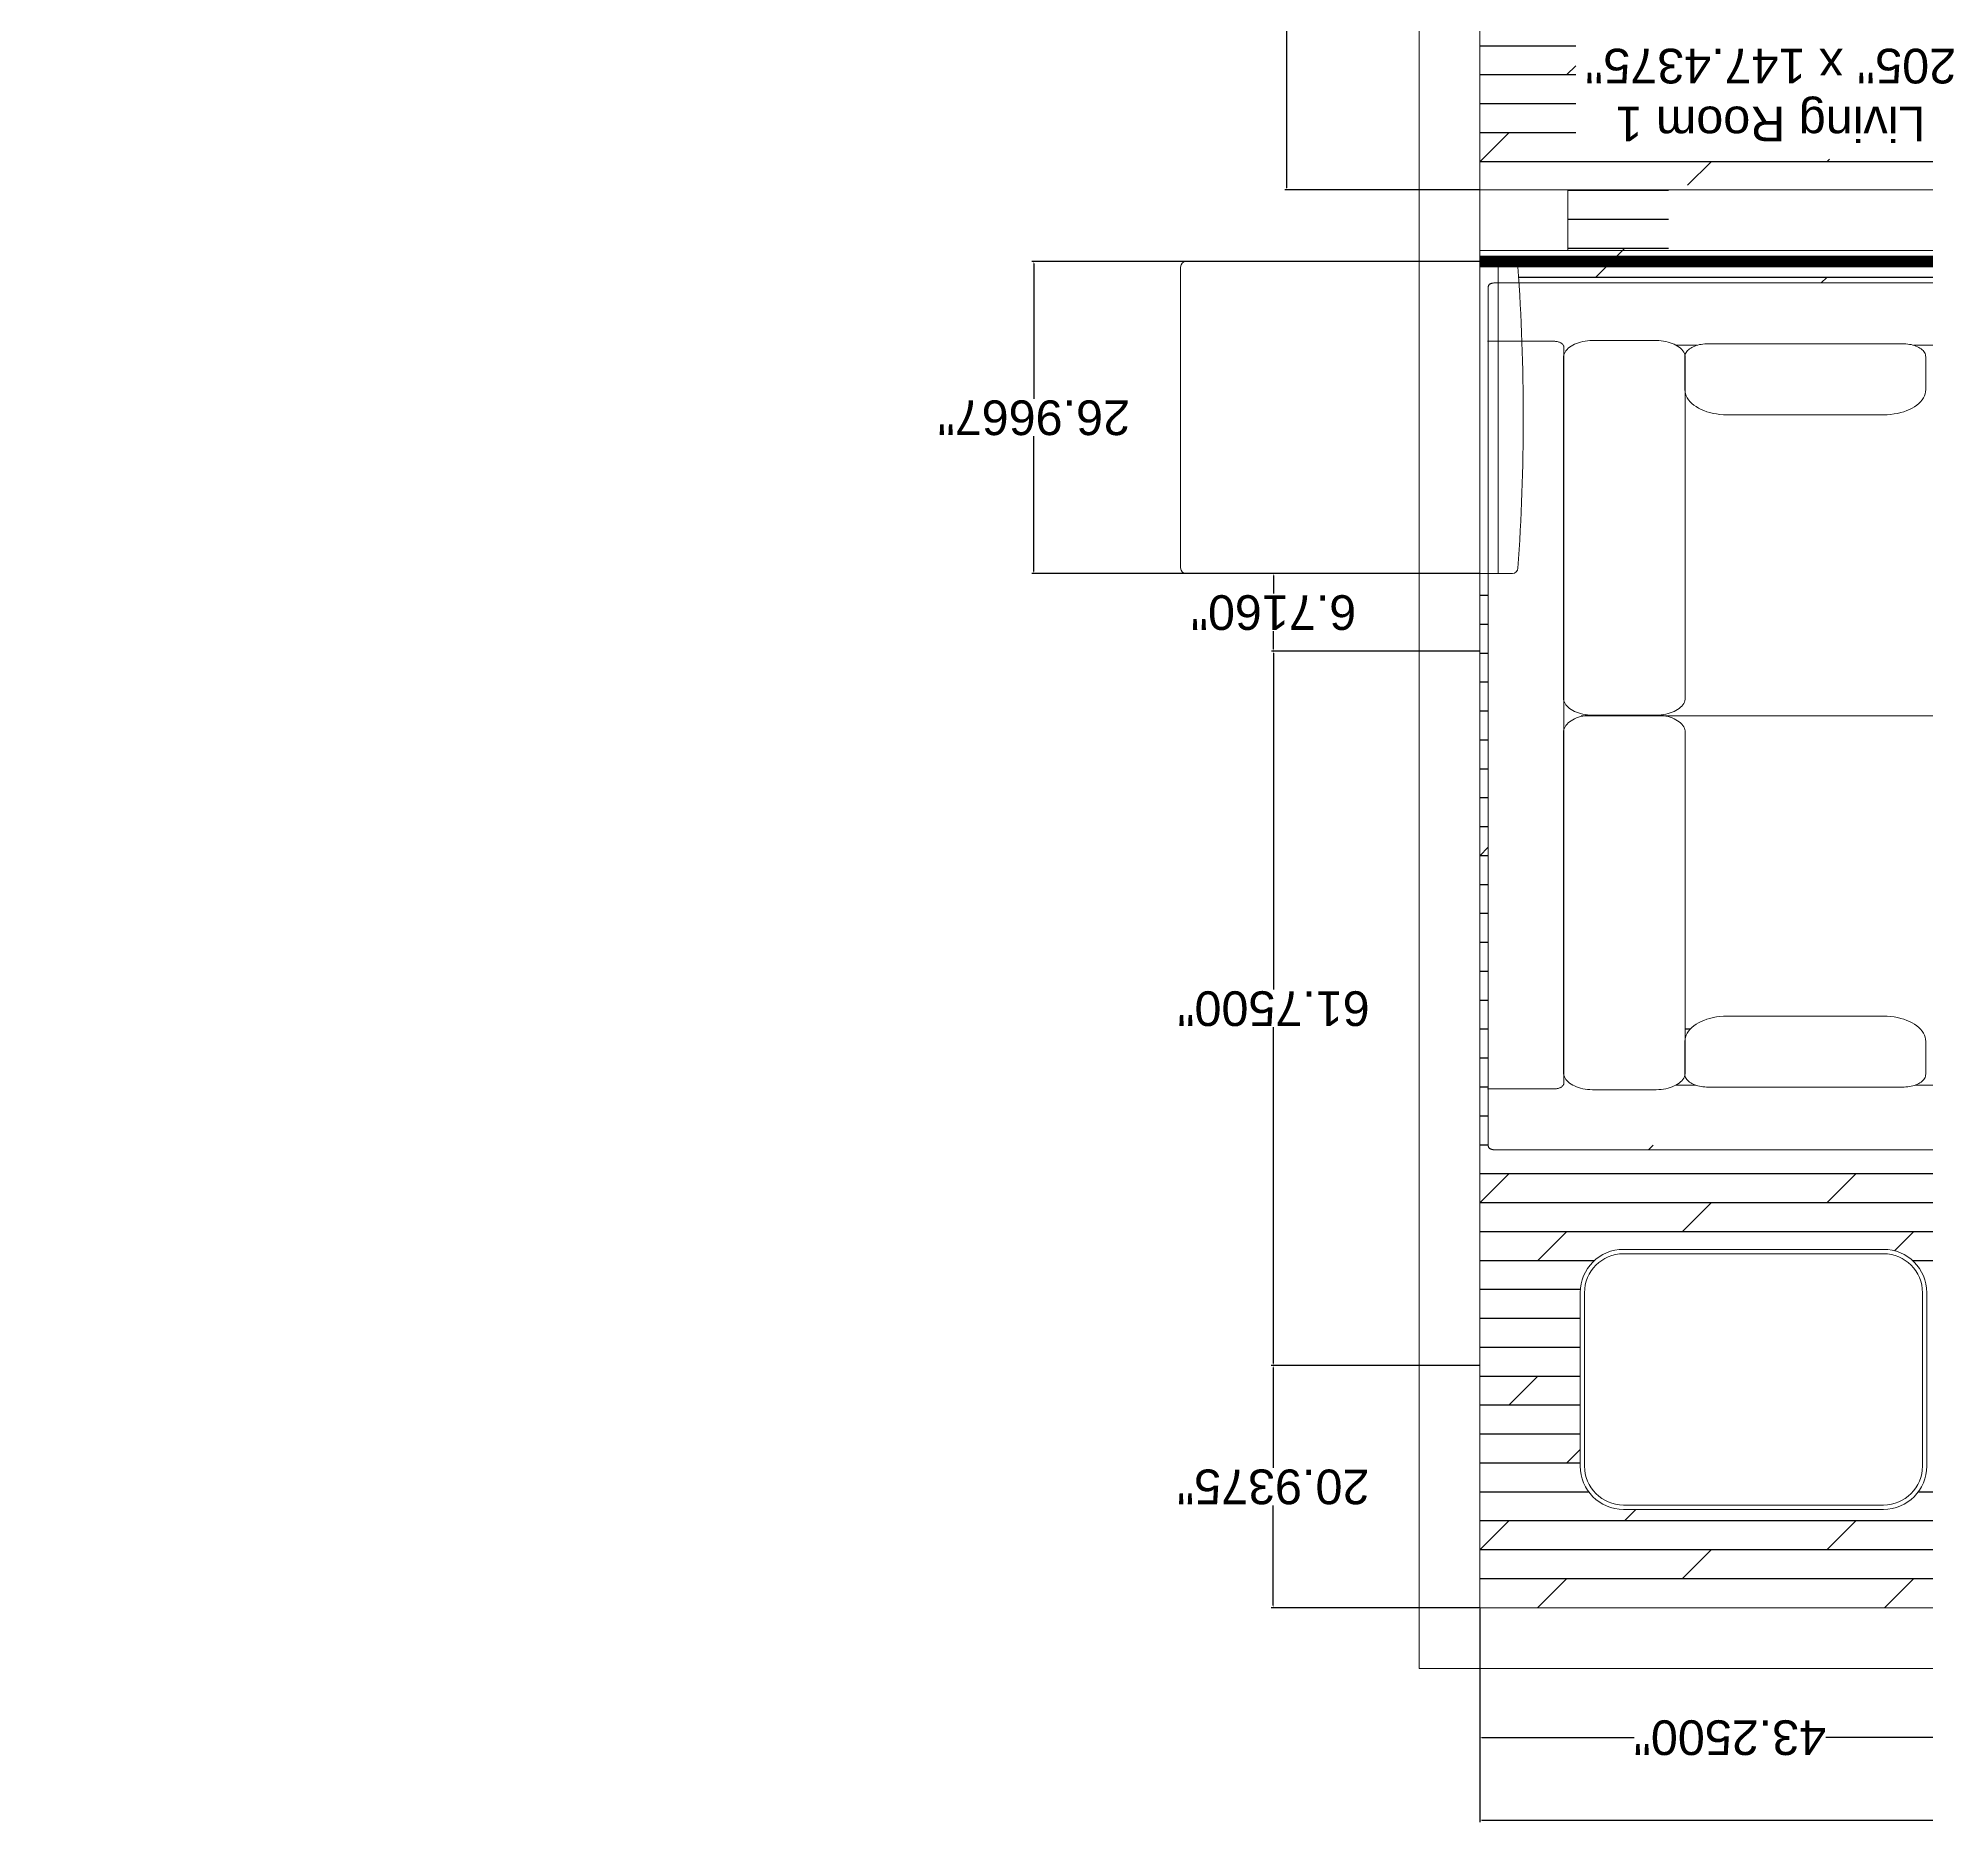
# Model space of a CAD drawing. Header units: inches. Extents: x -813 to 82, y -70 to 268.
# Drawn here: x -303.5 to -140.3, y -44.4 to 111.3 of the extents above; entities that cross this region are included whole.
import ezdxf

# ---------------------------------------------------------------- set-up
doc = ezdxf.new("R2010")
doc.units = ezdxf.units.IN
doc.header["$MEASUREMENT"] = 0
doc.layers.get('Defpoints').update_dxf_attribs({"color": 6})
for name, color, linetype, lineweight in [('Furniture', 4, 'Continuous', 0), ('Partition Wall', 6, 'Continuous', 0), ('Text', 30, 'Continuous', 0), ('Windows', 2, 'Continuous', 0)]:
    doc.layers.add(name, color=color, linetype=linetype, lineweight=lineweight)
doc.layers.add('Hatch 01_UC', color=7, linetype='Continuous')
doc.layers.add('S-DIM', color=7, linetype='Continuous')
doc.layers.add('Layak Architect', color=1, linetype='Continuous', lineweight=5, true_color=0xff0000)
doc.layers.add('Section Line', color=8, linetype='Continuous', plot=False)
doc.layers.add('Walls', color=3, linetype='Continuous', plot=False)
doc.styles.get("Standard").update_dxf_attribs({"font": 'arial.ttf'})
doc.dimstyles.get("Standard").update_dxf_attribs({"dimtxt": 0.18, "dimasz": 0.18, "dimexe": 0.18, "dimexo": 0.0625, "dimgap": 0.09, "dimtad": 0, "dimtih": 1, "dimtoh": 1, "dimdec": 4, "dimzin": 1, "dimdsep": 46, "dimtxsty": 'Standard', "dimcen": 0.09, "dimadec": 0, "dimazin": 0, "dimtfac": 1, "dimtdec": 4, "dimtofl": 0, "dimtmove": 0, "dimatfit": 3, "dimfxl": 1, "dimtolj": 1, "dimtzin": 0, "dimarcsym": 0})

# ---------------------------------------------------------------- blocks, each defined once
blk = doc.blocks.new('*D197')
at = {"layer": 'Defpoints', "color": 0, "lineweight": 0, "transparency": 16777216}
for p in [(-178.87, -24.46), (26.13, -24.46), (-178.87, -42.82)]:
    blk.add_point(p, dxfattribs=at)
at = {"layer": 'S-DIM', "color": 0, "lineweight": -2, "transparency": 16777216}
for p, q in [((-178.87, -24.52), (-178.87, -43)), ((26.13, -24.52), (26.13, -43)), ((-178.69, -42.82), (-85.78, -42.82)), ((25.95, -42.82), (-66.96, -42.82))]:
    blk.add_line(p, q, dxfattribs=at)
at = {"layer": 'S-DIM', "color": 0, "lineweight": 0, "transparency": 16777216}
for points in [[(-178.69, -42.85), (-178.69, -42.79), (-178.87, -42.82)], [(25.95, -42.85), (25.95, -42.79), (26.13, -42.82)]]:
    blk.add_solid(points, dxfattribs=at)
at = {"layer": 'S-DIM', "color": 0, "lineweight": 5, "transparency": 16777216, "insert": (-76.37, -42.82), "char_height": 0.18, "width": 4.3945, "attachment_point": 5, "rotation": 180}
blk.add_mtext('\\A1;{\\H16.66667x;205.0000"}', dxfattribs=at)
blk = doc.blocks.new('*D203')
at = {"layer": 'Defpoints', "color": 0, "lineweight": 0, "transparency": 16777216}
for p in [(-178.87, -24.46), (-135.62, -24.46), (-135.62, -35.67)]:
    blk.add_point(p, dxfattribs=at)
at = {"layer": 'S-DIM', "color": 0, "lineweight": -2, "transparency": 16777216}
for p, q in [((-178.87, -24.52), (-178.87, -35.85)), ((-135.62, -24.52), (-135.62, -35.85)), ((-178.69, -35.67), (-165.53, -35.67)), ((-135.8, -35.67), (-148.96, -35.67))]:
    blk.add_line(p, q, dxfattribs=at)
at = {"layer": 'S-DIM', "color": 0, "lineweight": 0, "transparency": 16777216}
for points in [[(-178.69, -35.7), (-178.69, -35.64), (-178.87, -35.67)], [(-135.8, -35.7), (-135.8, -35.64), (-135.62, -35.67)]]:
    blk.add_solid(points, dxfattribs=at)
at = {"layer": 'S-DIM', "color": 0, "lineweight": 5, "transparency": 16777216, "insert": (-157.25, -35.67), "char_height": 0.18, "attachment_point": 5, "rotation": 180}
blk.add_mtext('\\A1;{\\H16.66667x;43.2500"}', dxfattribs=at)
blk = doc.blocks.new('*D205')
at = {"layer": 'Defpoints', "color": 0, "lineweight": 0, "transparency": 16777216}
for p in [(-196.73, -3.52), (-178.87, -3.52), (-178.87, -24.46)]:
    blk.add_point(p, dxfattribs=at)
at = {"layer": 'S-DIM', "color": 0, "lineweight": -2, "transparency": 16777216}
for p, q in [((-178.93, -3.52), (-196.91, -3.52)), ((-196.73, -3.7), (-196.73, -12.37)), ((-196.73, -24.28), (-196.73, -15.61)), ((-178.93, -24.46), (-196.91, -24.46))]:
    blk.add_line(p, q, dxfattribs=at)
at = {"layer": 'S-DIM', "color": 0, "lineweight": 0, "transparency": 16777216}
for points in [[(-196.7, -3.7), (-196.76, -3.7), (-196.73, -3.52)], [(-196.7, -24.28), (-196.76, -24.28), (-196.73, -24.46)]]:
    blk.add_solid(points, dxfattribs=at)
at = {"layer": 'S-DIM', "color": 0, "lineweight": 5, "transparency": 16777216, "insert": (-196.73, -13.99), "char_height": 0.18, "attachment_point": 5, "rotation": 180}
blk.add_mtext('\\A1;{\\H16.66667x;20.9375"}', dxfattribs=at)
blk = doc.blocks.new('*D206')
at = {"layer": 'Defpoints', "color": 0, "lineweight": 0, "transparency": 16777216}
for p in [(-196.7, 58.23), (-178.87, 58.23), (-178.87, -3.52)]:
    blk.add_point(p, dxfattribs=at)
at = {"layer": 'S-DIM', "color": 0, "lineweight": -2, "transparency": 16777216}
for p, q in [((-178.93, 58.23), (-196.88, 58.23)), ((-196.7, 58.05), (-196.7, 28.97)), ((-196.7, -3.34), (-196.7, 25.73)), ((-178.93, -3.52), (-196.88, -3.52))]:
    blk.add_line(p, q, dxfattribs=at)
at = {"layer": 'S-DIM', "color": 0, "lineweight": 0, "transparency": 16777216}
for points in [[(-196.67, 58.05), (-196.73, 58.05), (-196.7, 58.23)], [(-196.67, -3.34), (-196.73, -3.34), (-196.7, -3.52)]]:
    blk.add_solid(points, dxfattribs=at)
at = {"layer": 'S-DIM', "color": 0, "lineweight": 5, "transparency": 16777216, "insert": (-196.7, 27.35), "char_height": 0.18, "attachment_point": 5, "rotation": 180}
blk.add_mtext('\\A1;{\\H16.66667x;61.7500"}', dxfattribs=at)
blk = doc.blocks.new('*D207')
at = {"layer": 'Defpoints', "color": 0, "lineweight": 0, "transparency": 16777216}
for p in [(-196.7, 64.94), (-178.87, 64.94), (-178.87, 58.23)]:
    blk.add_point(p, dxfattribs=at)
at = {"layer": 'S-DIM', "color": 0, "lineweight": -2, "transparency": 16777216}
for p, q in [((-178.93, 64.94), (-196.88, 64.94)), ((-196.7, 64.76), (-196.7, 63.21)), ((-196.7, 58.41), (-196.7, 59.96)), ((-178.93, 58.23), (-196.88, 58.23))]:
    blk.add_line(p, q, dxfattribs=at)
at = {"layer": 'S-DIM', "color": 0, "lineweight": 0, "transparency": 16777216}
for points in [[(-196.67, 64.76), (-196.73, 64.76), (-196.7, 64.94)], [(-196.67, 58.41), (-196.73, 58.41), (-196.7, 58.23)]]:
    blk.add_solid(points, dxfattribs=at)
at = {"layer": 'S-DIM', "color": 0, "lineweight": 5, "transparency": 16777216, "insert": (-196.7, 61.59), "char_height": 0.18, "attachment_point": 5, "rotation": 180}
blk.add_mtext('\\A1;{\\H16.66667x;6.7160"}', dxfattribs=at)
blk = doc.blocks.new('*D208')
at = {"layer": 'Defpoints', "color": 0, "lineweight": 0, "transparency": 16777216}
for p in [(-217.42, 91.91), (-178.87, 91.91), (-178.87, 64.94)]:
    blk.add_point(p, dxfattribs=at)
at = {"layer": 'S-DIM', "color": 0, "lineweight": -2, "transparency": 16777216}
for p, q in [((-178.93, 91.91), (-217.6, 91.91)), ((-217.42, 91.73), (-217.42, 80.05)), ((-217.42, 65.12), (-217.42, 76.81)), ((-178.93, 64.94), (-217.6, 64.94))]:
    blk.add_line(p, q, dxfattribs=at)
at = {"layer": 'S-DIM', "color": 0, "lineweight": 0, "transparency": 16777216}
for points in [[(-217.39, 91.73), (-217.45, 91.73), (-217.42, 91.91)], [(-217.39, 65.12), (-217.45, 65.12), (-217.42, 64.94)]]:
    blk.add_solid(points, dxfattribs=at)
at = {"layer": 'S-DIM', "color": 0, "lineweight": 5, "transparency": 16777216, "insert": (-217.42, 78.43), "char_height": 0.18, "attachment_point": 5, "rotation": 180}
blk.add_mtext('\\A1;{\\H16.66667x;26.9667"}', dxfattribs=at)
blk = doc.blocks.new('*D211')
at = {"layer": 'Defpoints', "color": 0, "lineweight": 0, "transparency": 16777216}
for p in [(-195.55, 135.54), (-178.87, 135.54), (-178.87, 98.1)]:
    blk.add_point(p, dxfattribs=at)
at = {"layer": 'S-DIM', "color": 0, "lineweight": -2, "transparency": 16777216}
for p, q in [((-178.93, 135.54), (-195.73, 135.54)), ((-195.55, 135.36), (-195.55, 118.44)), ((-195.55, 98.28), (-195.55, 115.2)), ((-178.93, 98.1), (-195.73, 98.1))]:
    blk.add_line(p, q, dxfattribs=at)
at = {"layer": 'S-DIM', "color": 0, "lineweight": 0, "transparency": 16777216}
for points in [[(-195.52, 135.36), (-195.58, 135.36), (-195.55, 135.54)], [(-195.52, 98.28), (-195.58, 98.28), (-195.55, 98.1)]]:
    blk.add_solid(points, dxfattribs=at)
at = {"layer": 'S-DIM', "color": 0, "lineweight": 5, "transparency": 16777216, "insert": (-195.55, 116.82), "char_height": 0.18, "attachment_point": 5, "rotation": 180}
blk.add_mtext('\\A1;{\\H16.66667x;37.4375"}', dxfattribs=at)

msp = doc.modelspace()

# ---------------------------------------------------------------- linework, layer by layer
at = {"layer": 'Furniture', "lineweight": 5}
for points in [[(-177.61908, 90.05876), (-177.66323, 90.05763), (-177.70635, 90.05429), (-177.74833, 90.04886), (-177.78897, 90.04139), (-177.82814, 90.03202), (-177.86567, 90.02082), (-177.9014, 90.0079), (-177.93518, 89.99333), (-177.96685, 89.97723), (-177.99625, 89.95967), (-178.02323, 89.94076), (-178.04762, 89.92059), (-178.06928, 89.89925), (-178.08803, 89.87685), (-178.10372, 89.85346), (-178.11621, 89.8292), (-178.12532, 89.80414), (-178.1309, 89.77838), (-178.1328, 89.75202)], [(-131.34321, 90.05876), (-177.61908, 90.05876)], [(-178.1328, 89.75202), (-178.1328, 15.43634)], [(-172.45629, 85.01754), (-178.20437, 85.01754)], [(-171.60138, 84.50709), (-171.60451, 84.55108), (-171.61374, 84.59405), (-171.62881, 84.63582), (-171.64946, 84.67626), (-171.67544, 84.71522), (-171.70651, 84.75252), (-171.74239, 84.78803), (-171.78284, 84.82157), (-171.82761, 84.85302), (-171.87643, 84.8822), (-171.92905, 84.90896), (-171.98522, 84.93315), (-172.04468, 84.95462), (-172.10718, 84.9732), (-172.17246, 84.98876), (-172.24026, 85.00112), (-172.31034, 85.01014), (-172.38243, 85.01567), (-172.45629, 85.01754)], [(-169.12605, 85.0824), (-169.34283, 85.0769), (-169.55449, 85.06067), (-169.76028, 85.0342), (-169.95943, 84.9979), (-170.1512, 84.95225), (-170.33484, 84.89769), (-170.50957, 84.83466), (-170.67467, 84.76362), (-170.82937, 84.68504), (-170.97291, 84.59933), (-171.10454, 84.50696), (-171.22351, 84.40839), (-171.32907, 84.30405), (-171.42045, 84.19442), (-171.49692, 84.07991), (-171.5577, 83.961), (-171.60205, 83.83814), (-171.62922, 83.71175), (-171.63843, 83.58232)], [(-163.61441, 85.0824), (-169.12605, 85.0824)], [(-161.10203, 83.58232), (-161.11124, 83.71175), (-161.13841, 83.83814), (-161.18276, 83.961), (-161.24354, 84.07991), (-161.32001, 84.19442), (-161.41139, 84.30405), (-161.51694, 84.40839), (-161.63592, 84.50696), (-161.76755, 84.59933), (-161.91109, 84.68504), (-162.06578, 84.76362), (-162.23088, 84.83466), (-162.40562, 84.89769), (-162.58926, 84.95225), (-162.78103, 84.9979), (-162.98018, 85.0342), (-163.18597, 85.06067), (-163.39763, 85.0769), (-163.61441, 85.0824)], [(-171.63843, 83.58232), (-171.63843, 54.20184)], [(-171.63843, 83.58232), (-171.63843, 83.58232)], [(-171.60138, 20.89643), (-171.60138, 84.50709)], [(-160.08608, 84.67343), (-161.89561, 84.67343)], [(-161.13781, 83.66702), (-161.1309, 83.7637), (-161.11057, 83.85812), (-161.07737, 83.94994), (-161.03187, 84.03881), (-160.97466, 84.1244), (-160.90627, 84.20637), (-160.82729, 84.28438), (-160.73827, 84.3581), (-160.6398, 84.42718), (-160.53242, 84.4913), (-160.41672, 84.55008), (-160.29326, 84.60323), (-160.16259, 84.65039), (-160.02531, 84.69123), (-159.88196, 84.72539), (-159.73311, 84.75256), (-159.57933, 84.77238), (-159.4212, 84.78452), (-159.25927, 84.78864)], [(-161.13781, 80.84464), (-161.13781, 83.66702)], [(-161.10203, 54.20184), (-161.10203, 83.58232)], [(-159.25927, 84.78864), (-142.19783, 84.78864)], [(-142.19783, 84.78864), (-142.03589, 84.78452), (-141.87775, 84.77238), (-141.72398, 84.75256), (-141.57513, 84.72539), (-141.43178, 84.69123), (-141.29449, 84.65039), (-141.16383, 84.60323), (-141.04037, 84.55008), (-140.92467, 84.4913), (-140.8173, 84.42718), (-140.71883, 84.3581), (-140.62981, 84.28438), (-140.55083, 84.20637), (-140.48244, 84.1244), (-140.42521, 84.03881), (-140.37972, 83.94994), (-140.34653, 83.85812), (-140.32619, 83.7637), (-140.31929, 83.66702)], [(-131.44289, 84.67343), (-141.37101, 84.67343)], [(-140.31929, 83.66702), (-140.31929, 80.84464)], [(-140.31929, 83.66702), (-140.31929, 83.66702)], [(-157.48297, 78.66243), (-157.79822, 78.67044), (-158.10606, 78.69407), (-158.40535, 78.73263), (-158.69503, 78.78548), (-158.97398, 78.85194), (-159.2411, 78.93137), (-159.49531, 79.02312), (-159.73549, 79.12652), (-159.96056, 79.24091), (-160.1694, 79.36564), (-160.36092, 79.50004), (-160.53403, 79.64345), (-160.68762, 79.79524), (-160.8206, 79.95472), (-160.93187, 80.12124), (-161.02032, 80.29416), (-161.08485, 80.47281), (-161.12438, 80.65652), (-161.13781, 80.84464)], [(-140.31929, 80.84464), (-140.33271, 80.65641), (-140.37228, 80.47262), (-140.43685, 80.29391), (-140.52536, 80.12094), (-140.63669, 79.9544), (-140.76973, 79.7949), (-140.92339, 79.64312), (-141.09656, 79.49972), (-141.28814, 79.36534), (-141.49704, 79.24064), (-141.72213, 79.12629), (-141.96235, 79.02293), (-142.21656, 78.93122), (-142.48367, 78.85182), (-142.76257, 78.78539), (-143.05217, 78.73258), (-143.35136, 78.69405), (-143.65905, 78.67044), (-143.97413, 78.66243)], [(-143.97413, 78.66243), (-157.48297, 78.66243)], [(-171.63843, 54.20184), (-171.62922, 54.07241), (-171.60205, 53.94603), (-171.5577, 53.82316), (-171.49692, 53.70425), (-171.42045, 53.58975), (-171.32907, 53.4801), (-171.22351, 53.37578), (-171.10454, 53.2772), (-170.97291, 53.18483), (-170.82937, 53.09913), (-170.67467, 53.02054), (-170.50957, 52.9495), (-170.33484, 52.88648), (-170.1512, 52.83191), (-169.95943, 52.78626), (-169.76028, 52.74996), (-169.55449, 52.72349), (-169.34283, 52.70727), (-169.12605, 52.70176)], [(-163.61441, 52.70176), (-163.39763, 52.70727), (-163.18597, 52.72349), (-162.98018, 52.74996), (-162.78103, 52.78626), (-162.58926, 52.83191), (-162.40562, 52.88648), (-162.23088, 52.9495), (-162.06578, 53.02054), (-161.91109, 53.09913), (-161.76755, 53.18483), (-161.63592, 53.2772), (-161.51694, 53.37578), (-161.41139, 53.4801), (-161.32001, 53.58975), (-161.24354, 53.70425), (-161.18276, 53.82316), (-161.13841, 53.94603), (-161.11124, 54.07241), (-161.10203, 54.20184)], [(-169.12605, 52.70253), (-169.34283, 52.69702), (-169.55449, 52.6808), (-169.76028, 52.65432), (-169.95943, 52.61802), (-170.1512, 52.57238), (-170.33484, 52.51781), (-170.50957, 52.45479), (-170.67467, 52.38375), (-170.82937, 52.30516), (-170.97291, 52.21946), (-171.10454, 52.12708), (-171.22351, 52.02851), (-171.32907, 51.92417), (-171.42045, 51.81454), (-171.49692, 51.70004), (-171.5577, 51.58113), (-171.60205, 51.45826), (-171.62922, 51.33188), (-171.63843, 51.20244)], [(-131.44289, 52.63767), (-170.09855, 52.63767)], [(-163.61441, 52.70253), (-169.12605, 52.70253)], [(-169.12605, 52.70176), (-163.61441, 52.70176)], [(-161.10203, 51.20244), (-161.11124, 51.33188), (-161.13841, 51.45826), (-161.18276, 51.58113), (-161.24354, 51.70004), (-161.32001, 51.81454), (-161.41139, 51.92417), (-161.51694, 52.02851), (-161.63592, 52.12708), (-161.76755, 52.21946), (-161.91109, 52.30516), (-162.06578, 52.38375), (-162.23088, 52.45479), (-162.40562, 52.51781), (-162.58926, 52.57238), (-162.78103, 52.61802), (-162.98018, 52.65432), (-163.18597, 52.6808), (-163.39763, 52.69702), (-163.61441, 52.70253)], [(-171.63843, 51.20244), (-171.63843, 21.82197)], [(-171.63843, 51.20244), (-171.63843, 51.20244)], [(-161.10203, 21.82197), (-161.10203, 51.20244)], [(-161.13781, 24.49479), (-161.12438, 24.68302), (-161.08482, 24.86682), (-161.02023, 25.04553), (-160.93173, 25.21848), (-160.82041, 25.38503), (-160.68737, 25.54454), (-160.53371, 25.69631), (-160.36053, 25.83971), (-160.16894, 25.9741), (-159.96006, 26.09879), (-159.73495, 26.21314), (-159.49475, 26.3165), (-159.24054, 26.40821), (-158.97343, 26.4876), (-158.69453, 26.55404), (-158.40493, 26.60685), (-158.10573, 26.64538), (-157.79804, 26.66898), (-157.48297, 26.677)], [(-157.48297, 26.677), (-143.97413, 26.677)], [(-143.97413, 26.677), (-143.65887, 26.66898), (-143.35104, 26.64537), (-143.05173, 26.6068), (-142.76207, 26.55395), (-142.48311, 26.48748), (-142.21598, 26.40806), (-141.96179, 26.3163), (-141.72159, 26.21291), (-141.49653, 26.09852), (-141.2877, 25.9738), (-141.09617, 25.83939), (-140.92307, 25.69598), (-140.76947, 25.54419), (-140.63649, 25.38471), (-140.52523, 25.21818), (-140.43678, 25.04526), (-140.37223, 24.86663), (-140.3327, 24.68291), (-140.31929, 24.49479)], [(-161.13781, 21.67241), (-161.13781, 24.49479)], [(-140.31929, 24.49479), (-140.31929, 21.67241)], [(-171.63843, 21.82197), (-171.62922, 21.69254), (-171.60205, 21.56615), (-171.5577, 21.4433), (-171.49692, 21.32438), (-171.42045, 21.20988), (-171.32907, 21.10024), (-171.22351, 20.9959), (-171.10454, 20.89733), (-170.97291, 20.80497), (-170.82937, 20.71925), (-170.67467, 20.64066), (-170.50957, 20.56962), (-170.33484, 20.5066), (-170.1512, 20.45204), (-169.95943, 20.40639), (-169.76028, 20.37009), (-169.55449, 20.34362), (-169.34283, 20.32739), (-169.12605, 20.32188)], [(-163.61441, 20.32188), (-163.39763, 20.32739), (-163.18597, 20.34362), (-162.98018, 20.37009), (-162.78103, 20.40639), (-162.58926, 20.45204), (-162.40562, 20.5066), (-162.23088, 20.56962), (-162.06578, 20.64066), (-161.91109, 20.71925), (-161.76755, 20.80497), (-161.63592, 20.89733), (-161.51694, 20.9959), (-161.41139, 21.10024), (-161.32001, 21.20988), (-161.24354, 21.32438), (-161.18276, 21.4433), (-161.13841, 21.56615), (-161.11124, 21.69254), (-161.10203, 21.82197)], [(-161.13781, 21.67241), (-161.13781, 21.67241)], [(-159.25927, 20.55078), (-159.4212, 20.55491), (-159.57933, 20.56706), (-159.73311, 20.58688), (-159.88196, 20.61404), (-160.02531, 20.6482), (-160.16259, 20.68904), (-160.29326, 20.7362), (-160.41672, 20.78934), (-160.53242, 20.84814), (-160.6398, 20.91225), (-160.73827, 20.98133), (-160.82729, 21.05505), (-160.90627, 21.13306), (-160.97466, 21.21503), (-161.03187, 21.30063), (-161.07737, 21.3895), (-161.11057, 21.48131), (-161.1309, 21.57573), (-161.13781, 21.67241)], [(-140.31929, 21.67241), (-140.32619, 21.57573), (-140.34653, 21.48131), (-140.37972, 21.3895), (-140.42521, 21.30063), (-140.48244, 21.21503), (-140.55083, 21.13306), (-140.62981, 21.05505), (-140.71883, 20.98133), (-140.8173, 20.91225), (-140.92467, 20.84814), (-141.04037, 20.78934), (-141.16383, 20.7362), (-141.29449, 20.68904), (-141.43178, 20.6482), (-141.57513, 20.61404), (-141.72398, 20.58688), (-141.87775, 20.56706), (-142.03589, 20.55491), (-142.19783, 20.55078)], [(-178.20437, 20.38598), (-172.45629, 20.38598)], [(-172.45629, 20.38598), (-172.38261, 20.38785), (-172.31066, 20.39336), (-172.24069, 20.40236), (-172.17296, 20.41469), (-172.10772, 20.43021), (-172.04525, 20.44875), (-171.98577, 20.47018), (-171.92959, 20.49434), (-171.87693, 20.52106), (-171.82806, 20.55021), (-171.78324, 20.58162), (-171.74273, 20.61516), (-171.70677, 20.65066), (-171.67565, 20.68798), (-171.64959, 20.72696), (-171.62888, 20.76744), (-171.61377, 20.80929), (-171.60452, 20.85233), (-171.60138, 20.89643)], [(-169.12605, 20.32188), (-163.61441, 20.32188)], [(-161.93011, 20.71102), (-160.19342, 20.71102)], [(-142.19783, 20.55078), (-159.25927, 20.55078)], [(-141.23172, 20.71102), (-131.44289, 20.71102)], [(-178.1328, 15.43634), (-178.1309, 15.40997), (-178.12532, 15.38422), (-178.11621, 15.35916), (-178.10372, 15.33489), (-178.08803, 15.31151), (-178.06928, 15.2891), (-178.04762, 15.26776), (-178.02323, 15.24759), (-177.99625, 15.22869), (-177.96685, 15.21113), (-177.93518, 15.19502), (-177.9014, 15.18046), (-177.86567, 15.16752), (-177.82814, 15.15633), (-177.78897, 15.14696), (-177.74833, 15.1395), (-177.70635, 15.13407), (-177.66323, 15.13073), (-177.61908, 15.1296)], [(-177.61908, 15.1296), (-131.34321, 15.1296)]]:
    msp.add_lwpolyline(points, dxfattribs=at)
at = {"layer": 'Furniture', "color": 4, "lineweight": 5, "ltscale": 0.03}
for points in [[(-140.22512, 2.77271), (-140.22512, -12.2115, -0.414213562), (-143.97118, -15.95756), (-166.4475, -15.95756, -0.414213562), (-170.19355, -12.2115), (-170.19355, 2.77271, -0.414213562), (-166.4475, 6.51877), (-143.97118, 6.51877, -0.414213562)], [(-140.59973, 2.77271), (-140.59973, -12.2115, -0.414213562), (-143.97118, -15.58295), (-166.4475, -15.58295, -0.414213562), (-169.81895, -12.2115), (-169.81895, 2.77271, -0.414213562), (-166.4475, 6.14416), (-143.97118, 6.14416, -0.414213562)]]:
    msp.add_lwpolyline(points, format="xyb", close=True, dxfattribs=at)
at = {"layer": 'Hatch 01_UC', "color": 44, "linetype": 'Continuous', "transparency": 33554636}
for p, q in [((-170.57823, 110.54026), (-178.87002, 110.54026)), ((-170.57823, 108.04026), (-178.87002, 108.04026)), ((-170.57823, 108.83205), (-171.37002, 108.04026)), ((-170.57823, 105.54026), (-178.87002, 105.54026)), ((-170.57823, 103.04026), (-178.87002, 103.04026)), ((-176.37002, 103.04026), (-178.87002, 100.54026)), ((-128.93566, 100.54026), (-178.87002, 100.54026)), ((-158.87002, 100.54026), (-160.90526, 98.50502)), ((-148.63561, 100.77467), (-148.87002, 100.54026)), ((-162.57079, 98.04026), (-171.24502, 98.04026)), ((-162.57079, 95.54026), (-171.24502, 95.54026)), ((-162.57079, 93.04026), (-171.24502, 93.04026)), ((-166.37002, 93.04026), (-168.87002, 90.54026)), ((-128.19958, 90.54026), (-175.50959, 90.54026)), ((-148.87002, 90.54026), (-149.35152, 90.05876)), ((-178.1328, 63.04026), (-178.87002, 63.04026)), ((-178.1328, 60.54026), (-178.87002, 60.54026)), ((-178.87002, 60.54026), (-178.87002, 60.54026)), ((-178.1328, 58.04026), (-178.87002, 58.04026)), ((-178.1328, 55.54026), (-178.87002, 55.54026)), ((-178.1328, 53.04026), (-178.87002, 53.04026)), ((-178.1328, 50.54026), (-178.87002, 50.54026)), ((-178.1328, 48.04026), (-178.87002, 48.04026)), ((-178.1328, 45.54026), (-178.87002, 45.54026)), ((-178.1328, 43.04026), (-178.87002, 43.04026)), ((-178.1328, 41.27748), (-178.87002, 40.54026)), ((-178.1328, 40.54026), (-178.87002, 40.54026)), ((-178.1328, 38.04026), (-178.87002, 38.04026)), ((-178.1328, 35.54026), (-178.87002, 35.54026)), ((-178.1328, 33.04026), (-178.87002, 33.04026)), ((-178.1328, 30.54026), (-178.87002, 30.54026)), ((-178.1328, 28.04026), (-178.87002, 28.04026)), ((-178.1328, 25.54026), (-178.87002, 25.54026)), ((-160.69169, 25.54026), (-161.10203, 25.54026)), ((-178.1328, 23.04026), (-178.87002, 23.04026)), ((-178.1328, 20.54026), (-178.87002, 20.54026)), ((-158.85949, 20.55078), (-158.87002, 20.54026)), ((-178.1328, 18.04026), (-178.87002, 18.04026)), ((-178.1328, 15.54026), (-178.87002, 15.54026)), ((-163.87002, 15.54026), (-164.28067, 15.1296)), ((-117.02341, 13.04026), (-178.87002, 13.04026)), ((-176.37002, 13.04026), (-178.87002, 10.54026)), ((-146.37002, 13.04026), (-148.87002, 10.54026)), ((-117.02341, 10.54026), (-178.87002, 10.54026)), ((-158.87002, 10.54026), (-161.37002, 8.04026)), ((-117.02341, 8.04026), (-178.87002, 8.04026)), ((-171.37002, 8.04026), (-173.87002, 5.54026)), ((-141.37002, 8.04026), (-143.01547, 6.3948)), ((-168.97209, 5.54026), (-178.87002, 5.54026)), ((-117.02341, 5.54026), (-141.44658, 5.54026)), ((-170.18399, 3.04026), (-178.87002, 3.04026)), ((-170.19355, 0.54026), (-178.87002, 0.54026)), ((-170.19355, -1.95974), (-178.87002, -1.95974)), ((-170.19355, -4.45974), (-178.87002, -4.45974)), ((-173.87002, -4.45974), (-176.37002, -6.95974)), ((-170.19355, -6.95974), (-178.87002, -6.95974)), ((-170.19355, -9.45974), (-178.87002, -9.45974)), ((-170.19355, -10.78327), (-171.37002, -11.95974)), ((-170.19355, -11.95974), (-178.87002, -11.95974)), ((-169.44389, -14.45974), (-178.87002, -14.45974)), ((-117.02341, -14.45974), (-140.97478, -14.45974)), ((-165.36784, -15.95756), (-166.37002, -16.95974)), ((-117.02341, -16.95974), (-178.87002, -16.95974)), ((-176.37002, -16.95974), (-178.87002, -19.45974)), ((-146.37002, -16.95974), (-148.87002, -19.45974)), ((-117.02341, -19.45974), (-178.87002, -19.45974)), ((-158.87002, -19.45974), (-161.37002, -21.95974)), ((26.12998, -21.95974), (-178.87002, -21.95974)), ((-171.37002, -21.95974), (-173.87002, -24.45974)), ((-141.37002, -21.95974), (-143.87002, -24.45974)), ((-153.87002, -24.45974), (-153.87002, -24.45974))]:
    msp.add_line(p, q, dxfattribs=at)
at = {"layer": 'Layak Architect', "color": 161, "lineweight": 5}
for p, q in [((-204.73446, 65.42531), (-204.73446, 91.42894)), ((-204.25291, 91.91049), (-176.05244, 91.91049)), ((-177.28618, 91.91049), (-177.28618, 64.94376)), ((-176.05111, 64.94376), (-204.25291, 64.94376))]:
    msp.add_line(p, q, dxfattribs=at)
for centre, radius, start, end in [((-204.25291, 91.42894), 0.48155, 90, 180), ((-176.05244, 91.42894), 0.48155, 3.6090871, 90), ((-361.25975, 78.41767), 186.14532, 355.98834, 4.0175077), ((-204.25291, 65.42531), 0.48155, 180, 270), ((-176.05111, 65.42531), 0.48155, 270, 356.3962212)]:
    msp.add_arc(centre, radius, start, end, dxfattribs=at)
at = {"layer": 'Partition Wall', "lineweight": 5}
for p, q in [((-178.87002, 98.10276), (-171.24502, 98.10276)), ((-178.87002, 92.85276), (-178.87002, 98.10276)), ((-171.24502, 98.10276), (-171.24502, 92.85276)), ((18.50498, 98.10276), (-171.24502, 98.10276)), ((-171.24502, 92.85276), (-178.87002, 92.85276)), ((18.50498, 92.85276), (-171.24502, 92.85276))]:
    msp.add_line(p, q, dxfattribs=at)
at = {"layer": 'Section Line', "lineweight": 5, "ltscale": 5, "const_width": 1}
msp.add_lwpolyline([(-178.87002, 91.91049), (26.12998, 91.91049)], dxfattribs=at)
at = {"layer": 'Walls', "lineweight": 5}
for points in [[(-178.87002, -29.70974), (26.12998, -29.70974), (31.37998, -29.70974), (31.37998, -24.45974), (31.37998, 245.54026), (31.37998, 250.79026), (26.12998, 250.79026), (-178.87002, 250.79026), (-184.12002, 250.79026), (-184.12002, 245.54026), (-184.12002, -24.45974), (-184.12002, -29.70974)], [(26.12998, -24.45974), (26.12998, 245.54026), (-178.87002, 245.54026), (-178.87002, -24.45974)]]:
    msp.add_lwpolyline(points, close=True, dxfattribs=at)
at = {"layer": 'Windows', "lineweight": 5}
for p, q in [((-178.87002, 58.22776), (-184.12002, 58.22776)), ((-184.12002, 58.22776), (-184.12002, -3.52224)), ((-178.87002, -3.52224), (-178.87002, 58.22776)), ((-184.12002, -3.52224), (-178.87002, -3.52224))]:
    msp.add_line(p, q, dxfattribs=at)

# ---------------------------------------------------------------- texts
at = {"layer": 'Text', "lineweight": 5, "insert": (-122.3688, 102.30639), "char_height": 3, "attachment_point": 1, "rotation": 180}
msp.add_mtext_dynamic_manual_height_columns("\\pxqc;Living Room 1^J205'' x 147.4375''", width=62.747649, gutter_width=1, heights=[0], dxfattribs=at)

# ---------------------------------------------------------------- dimensions: what is measured, and where the dimension line sits
at = {"layer": 'S-DIM', "lineweight": 5}
for base, p1, p2, angle, picture, middle in [((-195.54845, 135.54026), (-178.87002, 98.10276), (-178.87002, 135.54026), 270, '*D211', (-195.54845, 116.82151)), ((-217.42373, 91.91049), (-178.87002, 64.94376), (-178.87002, 91.91049), 270, '*D208', (-217.42373, 78.42712)), ((-196.70135, 64.94376), (-178.87002, 58.22776), (-178.87002, 64.94376), 270, '*D207', (-196.70135, 61.58576)), ((-196.70135, 58.22776), (-178.87002, -3.52224), (-178.87002, 58.22776), 270, '*D206', (-196.70135, 27.35276)), ((-196.73135, -3.52224), (-178.87002, -24.45974), (-178.87002, -3.52224), 270, '*D205', (-196.73135, -13.99099)), ((-178.87002, -42.81974), (26.12998, -24.45974), (-178.87002, -24.45974), 180, '*D197', (-76.37002, -42.81974)), ((-135.62002, -35.67163), (-178.87002, -24.45974), (-135.62002, -24.45974), 180, '*D203', (-157.24502, -35.67163))]:
    dim = msp.add_linear_dim(base=base, p1=p1, p2=p2, angle=angle, text='{\\H16.66667x;<>}', dimstyle='Standard', override={"dimpost": '"'}, dxfattribs=at)
    dim.commit()
    dim.dimension.update_dxf_attribs({"geometry": picture, "text_midpoint": middle})

doc.saveas('drawing.dxf')
